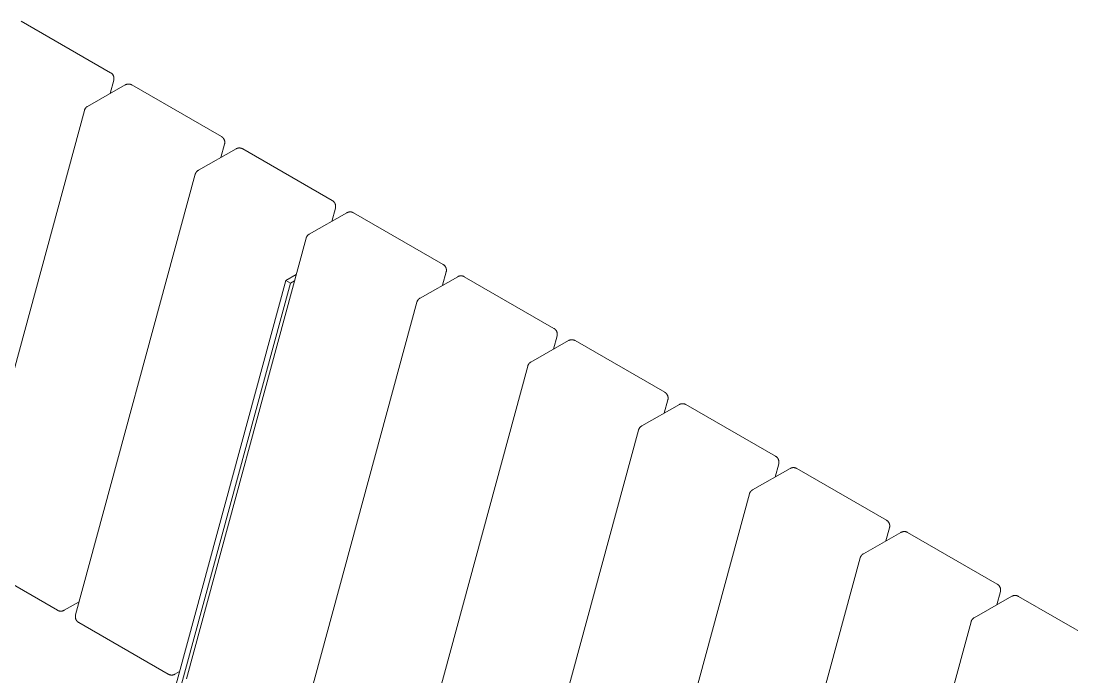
# Model space of a CAD drawing. Header units: inches. Extents: x -6 to 165, y -5 to 126.
# Drawn here: x 137.79 to 153.84, y 62.82 to 72.85 of the extents above; entities that cross this region are included whole.
import ezdxf

# ---------------------------------------------------------------- set-up
doc = ezdxf.new("R2010")
doc.units = ezdxf.units.IN
doc.layers.add('ZANO_R', color=7, linetype='Continuous', lineweight=0)

msp = doc.modelspace()

# ---------------------------------------------------------------- linework, layer by layer
at = {"layer": 'ZANO_R'}
for p, q in [((137.78598, 72.85326), (139.15515, 72.06277)), ((139.20255, 71.94783), (139.14737, 71.74442)), ((139.15515, 72.06277), (139.15816, 72.06096)), ((139.15816, 72.06096), (139.16111, 72.05904)), ((139.16111, 72.05904), (139.164, 72.05703)), ((139.164, 72.05703), (139.16681, 72.05492)), ((139.16681, 72.05492), (139.16955, 72.05271)), ((139.16955, 72.05271), (139.17221, 72.0504)), ((139.17221, 72.0504), (139.17479, 72.04801)), ((139.17479, 72.04801), (139.17728, 72.04553)), ((139.17728, 72.04553), (139.17969, 72.04296)), ((139.17969, 72.04296), (139.18201, 72.04032)), ((139.18201, 72.04032), (139.18424, 72.03759)), ((139.18424, 72.03759), (139.18637, 72.03479)), ((139.18637, 72.03479), (139.1884, 72.03192)), ((139.1884, 72.03192), (139.19033, 72.02897)), ((139.19033, 72.02897), (139.19216, 72.02597)), ((139.19216, 72.02597), (139.19388, 72.0229)), ((139.19388, 72.0229), (139.1955, 72.01978)), ((139.1955, 72.01978), (139.19701, 72.0166)), ((139.19701, 72.0166), (139.1984, 72.01337)), ((139.1984, 72.01337), (139.19969, 72.01009)), ((139.19969, 72.01009), (139.20086, 72.00677)), ((139.20086, 72.00677), (139.20192, 72.00342)), ((139.20192, 72.00342), (139.20286, 72.00003)), ((139.20341, 71.95124), (139.20255, 71.94783)), ((139.20286, 72.00003), (139.20368, 71.99661)), ((139.20415, 71.95468), (139.20341, 71.95124)), ((139.20368, 71.99661), (139.20438, 71.99316)), ((139.20478, 71.95815), (139.20415, 71.95468)), ((139.20438, 71.99316), (139.20496, 71.98969)), ((139.20528, 71.96163), (139.20478, 71.95815)), ((139.20496, 71.98969), (139.20543, 71.9862)), ((139.20567, 71.96513), (139.20528, 71.96163)), ((139.20543, 71.9862), (139.20577, 71.9827)), ((139.20593, 71.96863), (139.20567, 71.96513)), ((139.20577, 71.9827), (139.20599, 71.97919)), ((139.20607, 71.97215), (139.20593, 71.96863)), ((139.20599, 71.97919), (139.20609, 71.97567)), ((139.20609, 71.97567), (139.20607, 71.97215)), ((138.80288, 71.54814), (139.37802, 71.87584)), ((139.37802, 71.87584), (139.38112, 71.87754)), ((139.38112, 71.87754), (139.38428, 71.87913)), ((139.38428, 71.87913), (139.38749, 71.8806)), ((139.38749, 71.8806), (139.39076, 71.88197)), ((139.39076, 71.88197), (139.39407, 71.88322)), ((139.39407, 71.88322), (139.39742, 71.88436)), ((139.39742, 71.88436), (139.4008, 71.88538)), ((139.4008, 71.88538), (139.40423, 71.88628)), ((139.40423, 71.88628), (139.40768, 71.88706)), ((139.40768, 71.88706), (139.41115, 71.88772)), ((139.41115, 71.88772), (139.41465, 71.88826)), ((139.41465, 71.88826), (139.41816, 71.88868)), ((139.41816, 71.88868), (139.42169, 71.88898)), ((139.42169, 71.88898), (139.42522, 71.88915)), ((139.42522, 71.88915), (139.42876, 71.8892)), ((139.42876, 71.8892), (139.43229, 71.88913)), ((139.43229, 71.88913), (139.43583, 71.88894)), ((139.43583, 71.88894), (139.43935, 71.88862)), ((139.43935, 71.88862), (139.44286, 71.88818)), ((139.44286, 71.88818), (139.44635, 71.88762)), ((139.44635, 71.88762), (139.44983, 71.88694)), ((139.44983, 71.88694), (139.45327, 71.88614)), ((139.45327, 71.88614), (139.45669, 71.88522)), ((139.45669, 71.88522), (139.46007, 71.88418)), ((139.46007, 71.88418), (139.46341, 71.88302)), ((139.46341, 71.88302), (139.46671, 71.88175)), ((139.46671, 71.88175), (139.46997, 71.88037)), ((139.46997, 71.88037), (139.47318, 71.87887)), ((139.47318, 71.87887), (139.47633, 71.87727)), ((139.47633, 71.87727), (139.47942, 71.87555)), ((139.47942, 71.87555), (140.84859, 71.08506)), ((136.92666, 64.74648), (138.75498, 71.48627)), ((138.75498, 71.48627), (138.75595, 71.48963)), ((138.75595, 71.48963), (138.75703, 71.49294)), ((138.75703, 71.49294), (138.75823, 71.49622)), ((138.75823, 71.49622), (138.75954, 71.49946)), ((138.75954, 71.49946), (138.76097, 71.50265)), ((138.76097, 71.50265), (138.76249, 71.50579)), ((138.76249, 71.50579), (138.76413, 71.50887)), ((138.76413, 71.50887), (138.76587, 71.5119)), ((138.76587, 71.5119), (138.76771, 71.51486)), ((138.76771, 71.51486), (138.76966, 71.51776)), ((138.76966, 71.51776), (138.7717, 71.5206)), ((138.7717, 71.5206), (138.77384, 71.52336)), ((138.77384, 71.52336), (138.77607, 71.52604)), ((138.77607, 71.52604), (138.77839, 71.52865)), ((138.77839, 71.52865), (138.7808, 71.53118)), ((138.7808, 71.53118), (138.78329, 71.53362)), ((138.78329, 71.53362), (138.78587, 71.53597)), ((138.78587, 71.53597), (138.78853, 71.53824)), ((138.78853, 71.53824), (138.79126, 71.54041)), ((138.79126, 71.54041), (138.79406, 71.54249)), ((138.79406, 71.54249), (138.79694, 71.54447)), ((138.79694, 71.54447), (138.79988, 71.54636)), ((138.79988, 71.54636), (138.80288, 71.54814)), ((140.84859, 71.08506), (140.85161, 71.08325)), ((140.85161, 71.08325), (140.85456, 71.08133)), ((140.85456, 71.08133), (140.85744, 71.07932)), ((140.85744, 71.07932), (140.86026, 71.07721)), ((140.86026, 71.07721), (140.86299, 71.075)), ((140.86299, 71.075), (140.86565, 71.07269)), ((140.86565, 71.07269), (140.86823, 71.0703)), ((140.86823, 71.0703), (140.87073, 71.06782)), ((140.87073, 71.06782), (140.87314, 71.06525)), ((140.87314, 71.06525), (140.87545, 71.06261)), ((140.87545, 71.06261), (140.87768, 71.05988)), ((140.87768, 71.05988), (140.87981, 71.05708)), ((140.87981, 71.05708), (140.88184, 71.05421)), ((140.88184, 71.05421), (140.88377, 71.05126)), ((140.88377, 71.05126), (140.8856, 71.04826)), ((140.8856, 71.04826), (140.88733, 71.04519)), ((140.88733, 71.04519), (140.88894, 71.04207)), ((140.88894, 71.04207), (140.89045, 71.03889)), ((140.89045, 71.03889), (140.89185, 71.03566)), ((140.89185, 71.03566), (140.89313, 71.03238)), ((140.89313, 71.03238), (140.8943, 71.02906)), ((140.8943, 71.02906), (140.89536, 71.02571)), ((140.89536, 71.02571), (140.8963, 71.02232)), ((140.8963, 71.02232), (140.89712, 71.0189)), ((140.89712, 71.0189), (140.89782, 71.01545)), ((140.89822, 70.98044), (140.8976, 70.97697)), ((140.89782, 71.01545), (140.89841, 71.01198)), ((140.89873, 70.98392), (140.89822, 70.98044)), ((140.89841, 71.01198), (140.89887, 71.00849)), ((140.89911, 70.98742), (140.89873, 70.98392)), ((140.89887, 71.00849), (140.89922, 71.00499)), ((140.89937, 70.99092), (140.89911, 70.98742)), ((140.89922, 71.00499), (140.89944, 71.00148)), ((140.89952, 70.99444), (140.89937, 70.99092)), ((140.89944, 71.00148), (140.89954, 70.99796)), ((140.89954, 70.99796), (140.89952, 70.99444)), ((140.49633, 70.57043), (141.07146, 70.89813)), ((140.89599, 70.97012), (140.84081, 70.76671)), ((140.89685, 70.97353), (140.89599, 70.97012)), ((140.8976, 70.97697), (140.89685, 70.97353)), ((141.07146, 70.89813), (141.07456, 70.89983)), ((141.07456, 70.89983), (141.07772, 70.90142)), ((141.07772, 70.90142), (141.08094, 70.90289)), ((141.08094, 70.90289), (141.0842, 70.90426)), ((141.0842, 70.90426), (141.08751, 70.90551)), ((141.08751, 70.90551), (141.09086, 70.90665)), ((141.09086, 70.90665), (141.09425, 70.90767)), ((141.09425, 70.90767), (141.09767, 70.90857)), ((141.09767, 70.90857), (141.10112, 70.90935)), ((141.10112, 70.90935), (141.1046, 70.91001)), ((141.1046, 70.91001), (141.10809, 70.91055)), ((141.10809, 70.91055), (141.1116, 70.91097)), ((141.1116, 70.91097), (141.11513, 70.91127)), ((141.11513, 70.91127), (141.11866, 70.91144)), ((141.11866, 70.91144), (141.1222, 70.91149)), ((141.1222, 70.91149), (141.12574, 70.91142)), ((141.12574, 70.91142), (141.12927, 70.91123)), ((141.12927, 70.91123), (141.13279, 70.91091)), ((141.13279, 70.91091), (141.1363, 70.91047)), ((141.1363, 70.91047), (141.1398, 70.90991)), ((141.1398, 70.90991), (141.14327, 70.90923)), ((141.14327, 70.90923), (141.14672, 70.90843)), ((141.14672, 70.90843), (141.15013, 70.90751)), ((141.15013, 70.90751), (141.15351, 70.90647)), ((141.15351, 70.90647), (141.15686, 70.90531)), ((141.15686, 70.90531), (141.16016, 70.90404)), ((141.16016, 70.90404), (141.16341, 70.90266)), ((141.16341, 70.90266), (141.16662, 70.90116)), ((141.16662, 70.90116), (141.16977, 70.89956)), ((141.16977, 70.89956), (141.17287, 70.89784)), ((141.17287, 70.89784), (142.54203, 70.10735)), ((138.6201, 63.76877), (140.44842, 70.50856)), ((140.44842, 70.50856), (140.44939, 70.51192)), ((140.44939, 70.51192), (140.45048, 70.51523)), ((140.45048, 70.51523), (140.45168, 70.51851)), ((140.45168, 70.51851), (140.45299, 70.52175)), ((140.45299, 70.52175), (140.45441, 70.52494)), ((140.45441, 70.52494), (140.45594, 70.52808)), ((140.45594, 70.52808), (140.45757, 70.53116)), ((140.45757, 70.53116), (140.45931, 70.53419)), ((140.45931, 70.53419), (140.46116, 70.53715)), ((140.46116, 70.53715), (140.4631, 70.54005)), ((140.4631, 70.54005), (140.46514, 70.54288)), ((140.46514, 70.54288), (140.46728, 70.54565)), ((140.46728, 70.54565), (140.46951, 70.54833)), ((140.46951, 70.54833), (140.47183, 70.55094)), ((140.47183, 70.55094), (140.47424, 70.55347)), ((140.47424, 70.55347), (140.47674, 70.55591)), ((140.47674, 70.55591), (140.47931, 70.55826)), ((140.47931, 70.55826), (140.48197, 70.56053)), ((140.48197, 70.56053), (140.4847, 70.5627)), ((140.4847, 70.5627), (140.48751, 70.56478)), ((140.48751, 70.56478), (140.49038, 70.56676)), ((140.49038, 70.56676), (140.49332, 70.56865)), ((140.49332, 70.56865), (140.49633, 70.57043)), ((142.54203, 70.10735), (142.54505, 70.10554)), ((142.54505, 70.10554), (142.548, 70.10362)), ((142.548, 70.10362), (142.55089, 70.10161)), ((142.55089, 70.10161), (142.5537, 70.09949)), ((142.5537, 70.09949), (142.55644, 70.09729)), ((142.55644, 70.09729), (142.5591, 70.09498)), ((142.5591, 70.09498), (142.56168, 70.09259)), ((142.56168, 70.09259), (142.56417, 70.09011)), ((142.56417, 70.09011), (142.56658, 70.08754)), ((142.56658, 70.08754), (142.5689, 70.08489)), ((142.5689, 70.08489), (142.57112, 70.08217)), ((142.57112, 70.08217), (142.57325, 70.07937)), ((142.57325, 70.07937), (142.57529, 70.0765)), ((142.57529, 70.0765), (142.57722, 70.07355)), ((142.57722, 70.07355), (142.57905, 70.07055)), ((142.57905, 70.07055), (142.58077, 70.06748)), ((142.58077, 70.06748), (142.58239, 70.06436)), ((142.58239, 70.06436), (142.58389, 70.06118)), ((142.58389, 70.06118), (142.58529, 70.05795)), ((142.58529, 70.05795), (142.58658, 70.05467)), ((142.58658, 70.05467), (142.58775, 70.05135)), ((142.58775, 70.05135), (142.5888, 70.048)), ((142.5888, 70.048), (142.58974, 70.04461)), ((142.58974, 70.04461), (142.59057, 70.04119)), ((142.59057, 70.04119), (142.59127, 70.03774)), ((142.59127, 70.03774), (142.59185, 70.03427)), ((142.59185, 70.03427), (142.59232, 70.03078)), ((142.59232, 70.03078), (142.59266, 70.02728)), ((142.59266, 70.02728), (142.59288, 70.02377)), ((142.59296, 70.01673), (142.59282, 70.01321)), ((142.59288, 70.02377), (142.59298, 70.02025)), ((142.59298, 70.02025), (142.59296, 70.01673)), ((142.18977, 69.59272), (142.7649, 69.92042)), ((142.58943, 69.99241), (142.53425, 69.789)), ((142.5903, 69.99582), (142.58943, 69.99241)), ((142.59104, 69.99926), (142.5903, 69.99582)), ((142.59167, 70.00273), (142.59104, 69.99926)), ((142.59217, 70.00621), (142.59167, 70.00273)), ((142.59256, 70.00971), (142.59217, 70.00621)), ((142.59282, 70.01321), (142.59256, 70.00971)), ((142.7649, 69.92042), (142.76801, 69.92212)), ((142.76801, 69.92212), (142.77117, 69.92371)), ((142.77117, 69.92371), (142.77438, 69.92518)), ((142.77438, 69.92518), (142.77765, 69.92655)), ((142.77765, 69.92655), (142.78095, 69.9278)), ((142.78095, 69.9278), (142.7843, 69.92894)), ((142.7843, 69.92894), (142.78769, 69.92996)), ((142.78769, 69.92996), (142.79111, 69.93086)), ((142.79111, 69.93086), (142.79456, 69.93164)), ((142.79456, 69.93164), (142.79804, 69.9323)), ((142.79804, 69.9323), (142.80154, 69.93284)), ((142.80154, 69.93284), (142.80505, 69.93326)), ((142.80505, 69.93326), (142.80857, 69.93356)), ((142.80857, 69.93356), (142.81211, 69.93373)), ((142.81211, 69.93373), (142.81565, 69.93378)), ((142.81565, 69.93378), (142.81918, 69.93371)), ((142.81918, 69.93371), (142.82271, 69.93352)), ((142.82271, 69.93352), (142.82624, 69.9332)), ((142.82624, 69.9332), (142.82975, 69.93276)), ((142.82975, 69.93276), (142.83324, 69.9322)), ((142.83324, 69.9322), (142.83671, 69.93152)), ((142.83671, 69.93152), (142.84016, 69.93072)), ((142.84016, 69.93072), (142.84358, 69.9298)), ((142.84358, 69.9298), (142.84696, 69.92876)), ((142.84696, 69.92876), (142.8503, 69.9276)), ((142.8503, 69.9276), (142.8536, 69.92633)), ((142.8536, 69.92633), (142.85686, 69.92495)), ((142.85686, 69.92495), (142.86006, 69.92345)), ((142.86006, 69.92345), (142.86322, 69.92185)), ((142.86322, 69.92185), (142.86631, 69.92013)), ((142.86631, 69.92013), (144.23548, 69.12964)), ((142.14284, 69.5342), (142.14392, 69.53752)), ((142.14392, 69.53752), (142.14512, 69.5408)), ((142.14512, 69.5408), (142.14643, 69.54404)), ((142.14643, 69.54404), (142.14785, 69.54723)), ((142.14785, 69.54723), (142.14938, 69.55037)), ((142.14938, 69.55037), (142.15102, 69.55345)), ((142.15102, 69.55345), (142.15276, 69.55648)), ((142.15276, 69.55648), (142.1546, 69.55944)), ((142.1546, 69.55944), (142.15654, 69.56234)), ((142.15654, 69.56234), (142.15859, 69.56517)), ((142.15859, 69.56517), (142.16072, 69.56794)), ((142.16072, 69.56794), (142.16295, 69.57062)), ((142.16295, 69.57062), (142.16528, 69.57323)), ((142.16528, 69.57323), (142.16769, 69.57576)), ((142.16769, 69.57576), (142.17018, 69.5782)), ((142.17018, 69.5782), (142.17276, 69.58055)), ((142.17276, 69.58055), (142.17541, 69.58282)), ((142.17541, 69.58282), (142.17815, 69.58499)), ((142.17815, 69.58499), (142.18095, 69.58707)), ((142.18095, 69.58707), (142.18382, 69.58905)), ((142.18382, 69.58905), (142.18677, 69.59094)), ((142.18677, 69.59094), (142.18977, 69.59272)), ((140.31354, 62.79106), (142.14187, 69.53085)), ((142.14187, 69.53085), (142.14284, 69.5342)), ((144.23548, 69.12964), (144.23849, 69.12783)), ((144.23849, 69.12783), (144.24145, 69.12591)), ((144.24145, 69.12591), (144.24433, 69.1239)), ((144.24433, 69.1239), (144.24714, 69.12178)), ((144.24714, 69.12178), (144.24988, 69.11957)), ((144.24988, 69.11957), (144.25254, 69.11727)), ((144.25254, 69.11727), (144.25512, 69.11488)), ((144.25512, 69.11488), (144.25762, 69.1124)), ((144.25762, 69.1124), (144.26002, 69.10983)), ((144.26002, 69.10983), (144.26234, 69.10718)), ((144.26234, 69.10718), (144.26457, 69.10446)), ((144.26457, 69.10446), (144.2667, 69.10166)), ((144.2667, 69.10166), (144.26873, 69.09879)), ((144.26873, 69.09879), (144.27066, 69.09584)), ((144.27066, 69.09584), (144.27249, 69.09284)), ((144.27249, 69.09284), (144.27421, 69.08977)), ((144.27421, 69.08977), (144.27583, 69.08665)), ((144.27583, 69.08665), (144.27734, 69.08347)), ((144.27734, 69.08347), (144.27874, 69.08024)), ((144.27874, 69.08024), (144.28002, 69.07696)), ((144.28002, 69.07696), (144.28119, 69.07364)), ((144.28119, 69.07364), (144.28225, 69.07029)), ((144.28225, 69.07029), (144.28319, 69.0669)), ((144.28319, 69.0669), (144.28401, 69.06347)), ((144.28401, 69.06347), (144.28471, 69.06003)), ((144.28471, 69.06003), (144.2853, 69.05656)), ((144.2853, 69.05656), (144.28576, 69.05307)), ((141.83365, 68.88595), (141.99129, 68.97577)), ((143.88321, 68.61501), (144.45835, 68.94271)), ((144.28288, 69.0147), (144.2277, 68.81129)), ((144.28374, 69.01811), (144.28288, 69.0147)), ((144.28448, 69.02155), (144.28374, 69.01811)), ((144.28511, 69.02502), (144.28448, 69.02155)), ((144.28561, 69.0285), (144.28511, 69.02502)), ((144.286, 69.032), (144.28561, 69.0285)), ((144.28576, 69.05307), (144.2861, 69.04957)), ((144.28626, 69.0355), (144.286, 69.032)), ((144.2861, 69.04957), (144.28633, 69.04606)), ((144.28641, 69.03902), (144.28626, 69.0355)), ((144.28633, 69.04606), (144.28643, 69.04254)), ((144.28643, 69.04254), (144.28641, 69.03902)), ((144.45835, 68.94271), (144.46145, 68.94441)), ((144.46145, 68.94441), (144.46461, 68.94599)), ((144.46461, 68.94599), (144.46783, 68.94747)), ((144.46783, 68.94747), (144.47109, 68.94884)), ((144.47109, 68.94884), (144.4744, 68.95009)), ((144.4744, 68.95009), (144.47775, 68.95123)), ((144.47775, 68.95123), (144.48114, 68.95225)), ((144.48114, 68.95225), (144.48456, 68.95315)), ((144.48456, 68.95315), (144.48801, 68.95393)), ((144.48801, 68.95393), (144.49148, 68.95459)), ((144.49148, 68.95459), (144.49498, 68.95513)), ((144.49498, 68.95513), (144.49849, 68.95555)), ((144.49849, 68.95555), (144.50202, 68.95585)), ((144.50202, 68.95585), (144.50555, 68.95602)), ((144.50555, 68.95602), (144.50909, 68.95607)), ((144.50909, 68.95607), (144.51263, 68.956)), ((144.51263, 68.956), (144.51616, 68.95581)), ((144.51616, 68.95581), (144.51968, 68.95549)), ((144.51968, 68.95549), (144.52319, 68.95505)), ((144.52319, 68.95505), (144.52669, 68.95449)), ((144.52669, 68.95449), (144.53016, 68.95381)), ((144.53016, 68.95381), (144.5336, 68.95301)), ((144.5336, 68.95301), (144.53702, 68.95209)), ((144.53702, 68.95209), (144.5404, 68.95105)), ((144.5404, 68.95105), (144.54375, 68.94989)), ((144.54375, 68.94989), (144.54705, 68.94862)), ((144.54705, 68.94862), (144.5503, 68.94724)), ((144.5503, 68.94724), (144.55351, 68.94574)), ((144.55351, 68.94574), (144.55666, 68.94413)), ((144.55666, 68.94413), (144.55975, 68.94242)), ((144.55975, 68.94242), (145.92892, 68.15193)), ((139.65767, 60.87248), (141.83365, 68.88595)), ((139.72974, 60.83087), (141.90571, 68.84435)), ((141.83365, 68.88595), (141.90571, 68.84435)), ((141.90571, 68.84435), (141.96476, 68.87799)), ((143.8413, 68.56952), (143.84283, 68.57266)), ((143.84283, 68.57266), (143.84446, 68.57574)), ((143.84446, 68.57574), (143.8462, 68.57877)), ((143.8462, 68.57877), (143.84805, 68.58173)), ((143.84805, 68.58173), (143.84999, 68.58463)), ((143.84999, 68.58463), (143.85203, 68.58746)), ((143.85203, 68.58746), (143.85417, 68.59022)), ((143.85417, 68.59022), (143.8564, 68.59291)), ((143.8564, 68.59291), (143.85872, 68.59552)), ((143.85872, 68.59552), (143.86113, 68.59804)), ((143.86113, 68.59804), (143.86362, 68.60049)), ((143.86362, 68.60049), (143.8662, 68.60284)), ((143.8662, 68.60284), (143.86886, 68.60511)), ((143.86886, 68.60511), (143.87159, 68.60728)), ((143.87159, 68.60728), (143.87439, 68.60936)), ((143.87439, 68.60936), (143.87727, 68.61134)), ((143.87727, 68.61134), (143.88021, 68.61323)), ((143.88021, 68.61323), (143.88321, 68.61501)), ((142.00699, 61.81334), (143.83531, 68.55314)), ((143.83531, 68.55314), (143.83628, 68.55649)), ((143.83628, 68.55649), (143.83737, 68.55981)), ((143.83737, 68.55981), (143.83857, 68.56309)), ((143.83857, 68.56309), (143.83988, 68.56633)), ((143.83988, 68.56633), (143.8413, 68.56952)), ((145.92892, 68.15193), (145.93194, 68.15012)), ((145.93194, 68.15012), (145.93489, 68.1482)), ((145.93489, 68.1482), (145.93777, 68.14619)), ((145.93777, 68.14619), (145.94059, 68.14407)), ((145.94059, 68.14407), (145.94333, 68.14186)), ((145.94333, 68.14186), (145.94599, 68.13956)), ((145.94599, 68.13956), (145.94857, 68.13717)), ((145.94857, 68.13717), (145.95106, 68.13469)), ((145.95106, 68.13469), (145.95347, 68.13212)), ((145.95347, 68.13212), (145.95579, 68.12947)), ((145.95579, 68.12947), (145.95801, 68.12675)), ((145.95801, 68.12675), (145.96014, 68.12395)), ((145.96014, 68.12395), (145.96217, 68.12107)), ((145.96217, 68.12107), (145.9641, 68.11813)), ((145.9641, 68.11813), (145.96593, 68.11513)), ((145.96593, 68.11513), (145.96766, 68.11206)), ((145.96766, 68.11206), (145.96927, 68.10893)), ((145.96927, 68.10893), (145.97078, 68.10576)), ((145.97078, 68.10576), (145.97218, 68.10253)), ((145.97218, 68.10253), (145.97346, 68.09925)), ((145.97346, 68.09925), (145.97464, 68.09593)), ((145.97464, 68.09593), (145.97569, 68.09258)), ((145.97569, 68.09258), (145.97663, 68.08919)), ((145.57666, 67.6373), (146.15179, 67.965)), ((145.97632, 68.03699), (145.92114, 67.83358)), ((145.97718, 68.0404), (145.97632, 68.03699)), ((145.97663, 68.08919), (145.97745, 68.08576)), ((145.97793, 68.04384), (145.97718, 68.0404)), ((145.97745, 68.08576), (145.97816, 68.08232)), ((145.97855, 68.04731), (145.97793, 68.04384)), ((145.97816, 68.08232), (145.97874, 68.07885)), ((145.97906, 68.05079), (145.97855, 68.04731)), ((145.97874, 68.07885), (145.9792, 68.07536)), ((145.97944, 68.05428), (145.97906, 68.05079)), ((145.9792, 68.07536), (145.97955, 68.07186)), ((145.97971, 68.05779), (145.97944, 68.05428)), ((145.97955, 68.07186), (145.97977, 68.06835)), ((145.97985, 68.06131), (145.97971, 68.05779)), ((145.97977, 68.06835), (145.97987, 68.06483)), ((145.97987, 68.06483), (145.97985, 68.06131)), ((146.15179, 67.965), (146.15489, 67.9667)), ((146.15489, 67.9667), (146.15806, 67.96828)), ((146.15806, 67.96828), (146.16127, 67.96976)), ((146.16127, 67.96976), (146.16453, 67.97113)), ((146.16453, 67.97113), (146.16784, 67.97238)), ((146.16784, 67.97238), (146.17119, 67.97352)), ((146.17119, 67.97352), (146.17458, 67.97454)), ((146.17458, 67.97454), (146.178, 67.97544)), ((146.178, 67.97544), (146.18145, 67.97622)), ((146.18145, 67.97622), (146.18493, 67.97688)), ((146.18493, 67.97688), (146.18842, 67.97742)), ((146.18842, 67.97742), (146.19194, 67.97784)), ((146.19194, 67.97784), (146.19546, 67.97814)), ((146.19546, 67.97814), (146.199, 67.97831)), ((146.199, 67.97831), (146.20253, 67.97836)), ((146.20253, 67.97836), (146.20607, 67.97829)), ((146.20607, 67.97829), (146.2096, 67.9781)), ((146.2096, 67.9781), (146.21313, 67.97778)), ((146.21313, 67.97778), (146.21664, 67.97734)), ((146.21664, 67.97734), (146.22013, 67.97678)), ((146.22013, 67.97678), (146.2236, 67.9761)), ((146.2236, 67.9761), (146.22705, 67.9753)), ((146.22705, 67.9753), (146.23046, 67.97438)), ((146.23046, 67.97438), (146.23385, 67.97334)), ((146.23385, 67.97334), (146.23719, 67.97218)), ((146.23719, 67.97218), (146.24049, 67.97091)), ((146.24049, 67.97091), (146.24375, 67.96953)), ((146.24375, 67.96953), (146.24695, 67.96803)), ((146.24695, 67.96803), (146.2501, 67.96642)), ((146.2501, 67.96642), (146.2532, 67.96471)), ((146.2532, 67.96471), (147.62237, 67.17422)), ((145.54343, 67.60692), (145.54547, 67.60975)), ((145.54547, 67.60975), (145.54761, 67.61251)), ((145.54761, 67.61251), (145.54984, 67.6152)), ((145.54984, 67.6152), (145.55216, 67.61781)), ((145.55216, 67.61781), (145.55457, 67.62033)), ((145.55457, 67.62033), (145.55707, 67.62278)), ((145.55707, 67.62278), (145.55965, 67.62513)), ((145.55965, 67.62513), (145.5623, 67.6274)), ((145.5623, 67.6274), (145.56503, 67.62957)), ((145.56503, 67.62957), (145.56784, 67.63165)), ((145.56784, 67.63165), (145.57071, 67.63363)), ((145.57071, 67.63363), (145.57365, 67.63551)), ((145.57365, 67.63551), (145.57666, 67.6373)), ((143.70043, 60.83563), (145.52875, 67.57543)), ((145.52875, 67.57543), (145.52972, 67.57878)), ((145.52972, 67.57878), (145.53081, 67.5821)), ((145.53081, 67.5821), (145.53201, 67.58538)), ((145.53201, 67.58538), (145.53332, 67.58862)), ((145.53332, 67.58862), (145.53474, 67.59181)), ((145.53474, 67.59181), (145.53627, 67.59495)), ((145.53627, 67.59495), (145.53791, 67.59803)), ((145.53791, 67.59803), (145.53965, 67.60106)), ((145.53965, 67.60106), (145.54149, 67.60402)), ((145.54149, 67.60402), (145.54343, 67.60692)), ((147.62237, 67.17422), (147.62538, 67.17241)), ((147.62538, 67.17241), (147.62833, 67.17049)), ((147.62833, 67.17049), (147.63122, 67.16848)), ((147.63122, 67.16848), (147.63403, 67.16636)), ((147.63403, 67.16636), (147.63677, 67.16415)), ((147.63677, 67.16415), (147.63943, 67.16185)), ((147.63943, 67.16185), (147.64201, 67.15946)), ((147.64201, 67.15946), (147.6445, 67.15698)), ((147.6445, 67.15698), (147.64691, 67.15441)), ((147.64691, 67.15441), (147.64923, 67.15176)), ((147.64923, 67.15176), (147.65146, 67.14904)), ((147.65146, 67.14904), (147.65359, 67.14624)), ((147.65359, 67.14624), (147.65562, 67.14336)), ((147.65562, 67.14336), (147.65755, 67.14042)), ((147.65755, 67.14042), (147.65938, 67.13742)), ((147.65938, 67.13742), (147.6611, 67.13435)), ((147.6611, 67.13435), (147.66272, 67.13122)), ((147.66272, 67.13122), (147.66423, 67.12805)), ((147.66423, 67.12805), (147.66562, 67.12482)), ((147.2701, 66.65958), (147.84523, 66.98729)), ((147.66977, 67.05928), (147.61458, 66.85587)), ((147.66562, 67.12482), (147.66691, 67.12154)), ((147.66691, 67.12154), (147.66808, 67.11822)), ((147.66808, 67.11822), (147.66914, 67.11487)), ((147.66914, 67.11487), (147.67008, 67.11148)), ((147.67063, 67.06269), (147.66977, 67.05928)), ((147.67008, 67.11148), (147.6709, 67.10805)), ((147.67137, 67.06613), (147.67063, 67.06269)), ((147.6709, 67.10805), (147.6716, 67.10461)), ((147.672, 67.06959), (147.67137, 67.06613)), ((147.6716, 67.10461), (147.67218, 67.10114)), ((147.6725, 67.07308), (147.672, 67.06959)), ((147.67218, 67.10114), (147.67265, 67.09765)), ((147.67289, 67.07657), (147.6725, 67.07308)), ((147.67265, 67.09765), (147.67299, 67.09415)), ((147.67315, 67.08008), (147.67289, 67.07657)), ((147.67299, 67.09415), (147.67321, 67.09063)), ((147.67329, 67.0836), (147.67315, 67.08008)), ((147.67321, 67.09063), (147.67331, 67.08712)), ((147.67331, 67.08712), (147.67329, 67.0836)), ((147.84523, 66.98729), (147.84834, 66.98899)), ((147.84834, 66.98899), (147.8515, 66.99057)), ((147.8515, 66.99057), (147.85471, 66.99205)), ((147.85471, 66.99205), (147.85798, 66.99342)), ((147.85798, 66.99342), (147.86129, 66.99467)), ((147.86129, 66.99467), (147.86464, 66.99581)), ((147.86464, 66.99581), (147.86802, 66.99683)), ((147.86802, 66.99683), (147.87145, 66.99773)), ((147.87145, 66.99773), (147.8749, 66.99851)), ((147.8749, 66.99851), (147.87837, 66.99917)), ((147.87837, 66.99917), (147.88187, 66.99971)), ((147.88187, 66.99971), (147.88538, 67.00013)), ((147.88538, 67.00013), (147.88891, 67.00043)), ((147.88891, 67.00043), (147.89244, 67.0006)), ((147.89244, 67.0006), (147.89598, 67.00065)), ((147.89598, 67.00065), (147.89951, 67.00058)), ((147.89951, 67.00058), (147.90305, 67.00039)), ((147.90305, 67.00039), (147.90657, 67.00007)), ((147.90657, 67.00007), (147.91008, 66.99963)), ((147.91008, 66.99963), (147.91357, 66.99907)), ((147.91357, 66.99907), (147.91705, 66.99839)), ((147.91705, 66.99839), (147.92049, 66.99759)), ((147.92049, 66.99759), (147.92391, 66.99667)), ((147.92391, 66.99667), (147.92729, 66.99563)), ((147.92729, 66.99563), (147.93063, 66.99447)), ((147.93063, 66.99447), (147.93393, 66.9932)), ((147.93393, 66.9932), (147.93719, 66.99182)), ((147.93719, 66.99182), (147.9404, 66.99032)), ((147.9404, 66.99032), (147.94355, 66.98871)), ((147.94355, 66.98871), (147.94664, 66.987)), ((147.94664, 66.987), (149.31581, 66.19651)), ((147.24802, 66.64262), (147.25051, 66.64507)), ((147.25051, 66.64507), (147.25309, 66.64742)), ((147.25309, 66.64742), (147.25575, 66.64969)), ((147.25575, 66.64969), (147.25848, 66.65186)), ((147.25848, 66.65186), (147.26128, 66.65394)), ((147.26128, 66.65394), (147.26416, 66.65592)), ((147.26416, 66.65592), (147.2671, 66.6578)), ((147.2671, 66.6578), (147.2701, 66.65958)), ((145.39388, 59.85792), (147.2222, 66.59772)), ((147.2222, 66.59772), (147.22317, 66.60107)), ((147.22317, 66.60107), (147.22425, 66.60439)), ((147.22425, 66.60439), (147.22545, 66.60767)), ((147.22545, 66.60767), (147.22676, 66.61091)), ((147.22676, 66.61091), (147.22819, 66.6141)), ((147.22819, 66.6141), (147.22971, 66.61723)), ((147.22971, 66.61723), (147.23135, 66.62032)), ((147.23135, 66.62032), (147.23309, 66.62335)), ((147.23309, 66.62335), (147.23493, 66.62631)), ((147.23493, 66.62631), (147.23688, 66.62921)), ((147.23688, 66.62921), (147.23892, 66.63204)), ((147.23892, 66.63204), (147.24106, 66.6348)), ((147.24106, 66.6348), (147.24329, 66.63749)), ((147.24329, 66.63749), (147.24561, 66.6401)), ((147.24561, 66.6401), (147.24802, 66.64262)), ((149.31581, 66.19651), (149.31883, 66.1947)), ((149.31883, 66.1947), (149.32178, 66.19278)), ((149.32178, 66.19278), (149.32466, 66.19077)), ((149.32466, 66.19077), (149.32748, 66.18865)), ((149.32748, 66.18865), (149.33021, 66.18644)), ((149.33021, 66.18644), (149.33287, 66.18414)), ((149.33287, 66.18414), (149.33545, 66.18175)), ((149.33545, 66.18175), (149.33795, 66.17927)), ((149.33795, 66.17927), (149.34036, 66.1767)), ((149.34036, 66.1767), (149.34267, 66.17405)), ((149.34267, 66.17405), (149.3449, 66.17133)), ((149.3449, 66.17133), (149.34703, 66.16853)), ((149.34703, 66.16853), (149.34906, 66.16565)), ((149.34906, 66.16565), (149.35099, 66.16271)), ((149.35099, 66.16271), (149.35282, 66.15971)), ((148.96354, 65.68187), (149.53868, 66.00958)), ((149.36321, 66.08157), (149.30803, 65.87816)), ((149.35282, 66.15971), (149.35454, 66.15664)), ((149.35454, 66.15664), (149.35616, 66.15351)), ((149.35616, 66.15351), (149.35767, 66.15034)), ((149.35767, 66.15034), (149.35907, 66.14711)), ((149.35907, 66.14711), (149.36035, 66.14383)), ((149.36035, 66.14383), (149.36152, 66.14051)), ((149.36152, 66.14051), (149.36258, 66.13716)), ((149.36258, 66.13716), (149.36352, 66.13376)), ((149.36407, 66.08498), (149.36321, 66.08157)), ((149.36352, 66.13376), (149.36434, 66.13034)), ((149.36482, 66.08842), (149.36407, 66.08498)), ((149.36434, 66.13034), (149.36504, 66.1269)), ((149.36544, 66.09188), (149.36482, 66.08842)), ((149.36504, 66.1269), (149.36563, 66.12343)), ((149.36595, 66.09537), (149.36544, 66.09188)), ((149.36563, 66.12343), (149.36609, 66.11994)), ((149.36633, 66.09886), (149.36595, 66.09537)), ((149.36609, 66.11994), (149.36644, 66.11644)), ((149.36659, 66.10237), (149.36633, 66.09886)), ((149.36644, 66.11644), (149.36666, 66.11292)), ((149.36674, 66.10589), (149.36659, 66.10237)), ((149.36666, 66.11292), (149.36676, 66.10941)), ((149.36676, 66.10941), (149.36674, 66.10589)), ((149.53868, 66.00958), (149.54178, 66.01127)), ((149.54178, 66.01127), (149.54494, 66.01286)), ((149.54494, 66.01286), (149.54816, 66.01434)), ((149.54816, 66.01434), (149.55142, 66.01571)), ((149.55142, 66.01571), (149.55473, 66.01696)), ((149.55473, 66.01696), (149.55808, 66.0181)), ((149.55808, 66.0181), (149.56147, 66.01912)), ((149.56147, 66.01912), (149.56489, 66.02002)), ((149.56489, 66.02002), (149.56834, 66.0208)), ((149.56834, 66.0208), (149.57182, 66.02146)), ((149.57182, 66.02146), (149.57531, 66.022)), ((149.57531, 66.022), (149.57882, 66.02242)), ((149.57882, 66.02242), (149.58235, 66.02272)), ((149.58235, 66.02272), (149.58588, 66.02289)), ((149.58588, 66.02289), (149.58942, 66.02294)), ((149.58942, 66.02294), (149.59296, 66.02287)), ((149.59296, 66.02287), (149.59649, 66.02268)), ((149.59649, 66.02268), (149.60001, 66.02236)), ((149.60001, 66.02236), (149.60352, 66.02192)), ((149.60352, 66.02192), (149.60702, 66.02136)), ((149.60702, 66.02136), (149.61049, 66.02068)), ((149.61049, 66.02068), (149.61394, 66.01988)), ((149.61394, 66.01988), (149.61735, 66.01896)), ((149.61735, 66.01896), (149.62073, 66.01792)), ((149.62073, 66.01792), (149.62408, 66.01676)), ((149.62408, 66.01676), (149.62738, 66.01549)), ((149.62738, 66.01549), (149.63063, 66.01411)), ((149.63063, 66.01411), (149.63384, 66.01261)), ((149.63384, 66.01261), (149.63699, 66.011)), ((149.63699, 66.011), (149.64009, 66.00929)), ((149.64009, 66.00929), (151.00925, 65.2188)), ((148.96054, 65.68009), (148.96354, 65.68187)), ((147.08732, 58.88021), (148.91564, 65.62001)), ((148.91564, 65.62001), (148.91661, 65.62336)), ((148.91661, 65.62336), (148.9177, 65.62668)), ((148.9177, 65.62668), (148.9189, 65.62996)), ((148.9189, 65.62996), (148.92021, 65.6332)), ((148.92021, 65.6332), (148.92163, 65.63639)), ((148.92163, 65.63639), (148.92316, 65.63952)), ((148.92316, 65.63952), (148.92479, 65.64261)), ((148.92479, 65.64261), (148.92653, 65.64564)), ((148.92653, 65.64564), (148.92838, 65.6486)), ((148.92838, 65.6486), (148.93032, 65.6515)), ((148.93032, 65.6515), (148.93236, 65.65433)), ((148.93236, 65.65433), (148.9345, 65.65709)), ((148.9345, 65.65709), (148.93673, 65.65978)), ((148.93673, 65.65978), (148.93905, 65.66239)), ((148.93905, 65.66239), (148.94146, 65.66491)), ((148.94146, 65.66491), (148.94396, 65.66736)), ((148.94396, 65.66736), (148.94653, 65.66971)), ((148.94653, 65.66971), (148.94919, 65.67198)), ((148.94919, 65.67198), (148.95192, 65.67415)), ((148.95192, 65.67415), (148.95473, 65.67623)), ((148.95473, 65.67623), (148.9576, 65.67821)), ((148.9576, 65.67821), (148.96054, 65.68009)), ((151.00925, 65.2188), (151.01227, 65.21699)), ((151.01227, 65.21699), (151.01522, 65.21507)), ((151.01522, 65.21507), (151.01811, 65.21306)), ((151.01811, 65.21306), (151.02092, 65.21094)), ((151.02092, 65.21094), (151.02366, 65.20873)), ((151.02366, 65.20873), (151.02632, 65.20643)), ((151.02632, 65.20643), (151.0289, 65.20404)), ((151.0289, 65.20404), (151.03139, 65.20156)), ((151.03139, 65.20156), (151.0338, 65.19899)), ((151.0338, 65.19899), (151.03612, 65.19634)), ((151.05665, 65.10386), (151.00147, 64.90045)), ((151.03612, 65.19634), (151.03834, 65.19362)), ((151.03834, 65.19362), (151.04047, 65.19082)), ((151.04047, 65.19082), (151.0425, 65.18794)), ((151.0425, 65.18794), (151.04444, 65.185)), ((151.04444, 65.185), (151.04627, 65.182)), ((151.04627, 65.182), (151.04799, 65.17893)), ((151.04799, 65.17893), (151.04961, 65.1758)), ((151.04961, 65.1758), (151.05111, 65.17262)), ((151.05111, 65.17262), (151.05251, 65.1694)), ((151.05251, 65.1694), (151.0538, 65.16612)), ((151.0538, 65.16612), (151.05497, 65.1628)), ((151.05497, 65.1628), (151.05602, 65.15945)), ((151.05602, 65.15945), (151.05696, 65.15605)), ((151.05752, 65.10727), (151.05665, 65.10386)), ((151.05696, 65.15605), (151.05779, 65.15263)), ((151.05826, 65.11071), (151.05752, 65.10727)), ((151.05779, 65.15263), (151.05849, 65.14919)), ((151.05889, 65.11417), (151.05826, 65.11071)), ((151.05849, 65.14919), (151.05907, 65.14572)), ((151.05939, 65.11766), (151.05889, 65.11417)), ((151.05907, 65.14572), (151.05954, 65.14223)), ((151.05978, 65.12115), (151.05939, 65.11766)), ((151.05954, 65.14223), (151.05988, 65.13873)), ((151.06004, 65.12466), (151.05978, 65.12115)), ((151.05988, 65.13873), (151.0601, 65.13521)), ((151.06018, 65.12818), (151.06004, 65.12466)), ((151.0601, 65.13521), (151.0602, 65.1317)), ((151.0602, 65.1317), (151.06018, 65.12818)), ((151.24487, 65.038), (151.24817, 65.03925)), ((151.24817, 65.03925), (151.25152, 65.04039)), ((151.25152, 65.04039), (151.25491, 65.04141)), ((151.25491, 65.04141), (151.25833, 65.04231)), ((151.25833, 65.04231), (151.26178, 65.04309)), ((151.26178, 65.04309), (151.26526, 65.04375)), ((151.26526, 65.04375), (151.26876, 65.04429)), ((151.26876, 65.04429), (151.27227, 65.04471)), ((151.27227, 65.04471), (151.27579, 65.04501)), ((151.27579, 65.04501), (151.27933, 65.04518)), ((151.27933, 65.04518), (151.28286, 65.04523)), ((151.28286, 65.04523), (151.2864, 65.04516)), ((151.2864, 65.04516), (151.28993, 65.04497)), ((151.28993, 65.04497), (151.29346, 65.04465)), ((151.29346, 65.04465), (151.29697, 65.04421)), ((151.29697, 65.04421), (151.30046, 65.04365)), ((151.30046, 65.04365), (151.30393, 65.04297)), ((151.30393, 65.04297), (151.30738, 65.04217)), ((151.30738, 65.04217), (151.3108, 65.04125)), ((151.3108, 65.04125), (151.31418, 65.04021)), ((151.31418, 65.04021), (151.31752, 65.03905)), ((151.31752, 65.03905), (151.32082, 65.03778)), ((150.65699, 64.70416), (151.23212, 65.03187)), ((151.23212, 65.03187), (151.23523, 65.03356)), ((151.23523, 65.03356), (151.23839, 65.03515)), ((151.23839, 65.03515), (151.2416, 65.03663)), ((151.2416, 65.03663), (151.24487, 65.038)), ((151.32082, 65.03778), (151.32408, 65.0364)), ((151.32408, 65.0364), (151.32728, 65.0349)), ((151.32728, 65.0349), (151.33044, 65.03329)), ((151.33044, 65.03329), (151.33353, 65.03158)), ((151.33353, 65.03158), (152.7027, 64.24109)), ((138.34322, 63.84105), (136.97406, 64.63154)), ((148.78076, 57.9025), (150.60909, 64.6423)), ((150.60909, 64.6423), (150.61006, 64.64565)), ((150.61006, 64.64565), (150.61114, 64.64897)), ((150.61114, 64.64897), (150.61234, 64.65225)), ((150.61234, 64.65225), (150.61365, 64.65549)), ((150.61365, 64.65549), (150.61507, 64.65868)), ((150.61507, 64.65868), (150.6166, 64.66181)), ((150.6166, 64.66181), (150.61824, 64.6649)), ((150.61824, 64.6649), (150.61998, 64.66793)), ((150.61998, 64.66793), (150.62182, 64.67089)), ((150.62182, 64.67089), (150.62376, 64.67379)), ((150.62376, 64.67379), (150.62581, 64.67662)), ((150.62581, 64.67662), (150.62794, 64.67938)), ((150.62794, 64.67938), (150.63017, 64.68207)), ((150.63017, 64.68207), (150.6325, 64.68468)), ((150.6325, 64.68468), (150.63491, 64.6872)), ((150.63491, 64.6872), (150.6374, 64.68965)), ((150.6374, 64.68965), (150.63998, 64.692)), ((150.63998, 64.692), (150.64263, 64.69427)), ((150.64263, 64.69427), (150.64537, 64.69644)), ((150.64537, 64.69644), (150.64817, 64.69852)), ((150.64817, 64.69852), (150.65104, 64.7005)), ((150.65104, 64.7005), (150.65399, 64.70238)), ((150.65399, 64.70238), (150.65699, 64.70416)), ((152.7027, 64.24109), (152.70571, 64.23928)), ((152.70571, 64.23928), (152.70867, 64.23736)), ((152.70867, 64.23736), (152.71155, 64.23535)), ((152.7501, 64.12615), (152.69492, 63.92274)), ((152.71155, 64.23535), (152.71436, 64.23323)), ((152.71436, 64.23323), (152.7171, 64.23102)), ((152.7171, 64.23102), (152.71976, 64.22872)), ((152.71976, 64.22872), (152.72234, 64.22633)), ((152.72234, 64.22633), (152.72484, 64.22385)), ((152.72484, 64.22385), (152.72724, 64.22128)), ((152.72724, 64.22128), (152.72956, 64.21863)), ((152.72956, 64.21863), (152.73179, 64.21591)), ((152.73179, 64.21591), (152.73392, 64.21311)), ((152.73392, 64.21311), (152.73595, 64.21023)), ((152.73595, 64.21023), (152.73788, 64.20729)), ((152.73788, 64.20729), (152.73971, 64.20429)), ((152.73971, 64.20429), (152.74143, 64.20122)), ((152.74143, 64.20122), (152.74305, 64.19809)), ((152.74305, 64.19809), (152.74456, 64.19491)), ((152.74456, 64.19491), (152.74596, 64.19169)), ((152.74596, 64.19169), (152.74724, 64.18841)), ((152.74724, 64.18841), (152.74841, 64.18509)), ((152.74841, 64.18509), (152.74947, 64.18174)), ((152.74947, 64.18174), (152.75041, 64.17834)), ((152.75096, 64.12956), (152.7501, 64.12615)), ((152.75041, 64.17834), (152.75123, 64.17492)), ((152.7517, 64.133), (152.75096, 64.12956)), ((152.75123, 64.17492), (152.75193, 64.17148)), ((152.75233, 64.13646), (152.7517, 64.133)), ((152.75193, 64.17148), (152.75252, 64.16801)), ((152.75283, 64.13995), (152.75233, 64.13646)), ((152.75252, 64.16801), (152.75298, 64.16452)), ((152.75322, 64.14344), (152.75283, 64.13995)), ((152.75298, 64.16452), (152.75332, 64.16102)), ((152.75348, 64.14695), (152.75322, 64.14344)), ((152.75332, 64.16102), (152.75355, 64.1575)), ((152.75363, 64.15047), (152.75348, 64.14695)), ((152.75355, 64.1575), (152.75365, 64.15399)), ((152.75365, 64.15399), (152.75363, 64.15047)), ((138.67528, 63.97218), (138.44463, 63.84076)), ((152.35043, 63.72645), (152.92557, 64.05416)), ((152.92557, 64.05416), (152.92867, 64.05585)), ((152.92867, 64.05585), (152.93183, 64.05744)), ((152.93183, 64.05744), (152.93505, 64.05892)), ((152.93505, 64.05892), (152.93831, 64.06029)), ((152.93831, 64.06029), (152.94162, 64.06154)), ((152.94162, 64.06154), (152.94497, 64.06268)), ((152.94497, 64.06268), (152.94836, 64.06369)), ((152.94836, 64.06369), (152.95178, 64.0646)), ((152.95178, 64.0646), (152.95523, 64.06538)), ((152.95523, 64.06538), (152.9587, 64.06604)), ((152.9587, 64.06604), (152.9622, 64.06658)), ((152.9622, 64.06658), (152.96571, 64.067)), ((152.96571, 64.067), (152.96924, 64.0673)), ((152.96924, 64.0673), (152.97277, 64.06747)), ((152.97277, 64.06747), (152.97631, 64.06752)), ((152.97631, 64.06752), (152.97985, 64.06745)), ((152.97985, 64.06745), (152.98338, 64.06725)), ((152.98338, 64.06725), (152.9869, 64.06694)), ((152.9869, 64.06694), (152.99041, 64.0665)), ((152.99041, 64.0665), (152.99391, 64.06594)), ((152.99391, 64.06594), (152.99738, 64.06526)), ((152.99738, 64.06526), (153.00082, 64.06446)), ((153.00082, 64.06446), (153.00424, 64.06354)), ((153.00424, 64.06354), (153.00762, 64.0625)), ((153.00762, 64.0625), (153.01097, 64.06134)), ((153.01097, 64.06134), (153.01427, 64.06007)), ((153.01427, 64.06007), (153.01752, 64.05869)), ((153.01752, 64.05869), (153.02073, 64.05719)), ((153.02073, 64.05719), (153.02388, 64.05558)), ((153.02388, 64.05558), (153.02697, 64.05387)), ((153.02697, 64.05387), (154.39614, 63.26338)), ((138.34632, 63.83933), (138.34322, 63.84105)), ((138.34947, 63.83773), (138.34632, 63.83933)), ((138.35268, 63.83623), (138.34947, 63.83773)), ((138.35593, 63.83484), (138.35268, 63.83623)), ((138.35923, 63.83357), (138.35593, 63.83484)), ((138.36258, 63.83242), (138.35923, 63.83357)), ((138.36596, 63.83138), (138.36258, 63.83242)), ((138.36937, 63.83046), (138.36596, 63.83138)), ((138.37282, 63.82966), (138.36937, 63.83046)), ((138.37629, 63.82898), (138.37282, 63.82966)), ((138.37979, 63.82842), (138.37629, 63.82898)), ((138.3833, 63.82798), (138.37979, 63.82842)), ((138.38682, 63.82766), (138.3833, 63.82798)), ((138.39035, 63.82747), (138.38682, 63.82766)), ((138.39389, 63.8274), (138.39035, 63.82747)), ((138.39743, 63.82745), (138.39389, 63.8274)), ((138.40096, 63.82762), (138.39743, 63.82745)), ((138.40449, 63.82792), (138.40096, 63.82762)), ((138.408, 63.82834), (138.40449, 63.82792)), ((138.41149, 63.82888), (138.408, 63.82834)), ((138.41497, 63.82954), (138.41149, 63.82888)), ((138.41842, 63.83032), (138.41497, 63.82954)), ((138.42184, 63.83122), (138.41842, 63.83032)), ((138.42523, 63.83224), (138.42184, 63.83122)), ((138.42858, 63.83338), (138.42523, 63.83224)), ((138.43189, 63.83463), (138.42858, 63.83338)), ((138.43515, 63.83599), (138.43189, 63.83463)), ((138.43837, 63.83747), (138.43515, 63.83599)), ((138.44153, 63.83906), (138.43837, 63.83747)), ((138.44463, 63.84076), (138.44153, 63.83906)), ((138.61698, 63.75147), (138.61736, 63.75497)), ((138.61736, 63.75497), (138.61787, 63.75845)), ((138.61787, 63.75845), (138.61849, 63.76191)), ((138.61849, 63.76191), (138.61924, 63.76535)), ((138.61924, 63.76535), (138.6201, 63.76877)), ((138.61655, 63.74093), (138.61657, 63.74445)), ((138.61665, 63.73741), (138.61655, 63.74093)), ((138.61657, 63.74445), (138.61671, 63.74796)), ((138.61687, 63.7339), (138.61665, 63.73741)), ((138.61671, 63.74796), (138.61698, 63.75147)), ((138.61722, 63.7304), (138.61687, 63.7339)), ((138.61768, 63.72691), (138.61722, 63.7304)), ((138.61826, 63.72344), (138.61768, 63.72691)), ((138.61897, 63.71999), (138.61826, 63.72344)), ((138.61979, 63.71657), (138.61897, 63.71999)), ((138.62073, 63.71318), (138.61979, 63.71657)), ((138.62179, 63.70982), (138.62073, 63.71318)), ((138.62296, 63.70651), (138.62179, 63.70982)), ((138.62424, 63.70323), (138.62296, 63.70651)), ((138.62564, 63.7), (138.62424, 63.70323)), ((138.62715, 63.69682), (138.62564, 63.7)), ((138.62876, 63.6937), (138.62715, 63.69682)), ((138.63049, 63.69063), (138.62876, 63.6937)), ((138.63232, 63.68762), (138.63049, 63.69063)), ((138.63425, 63.68468), (138.63232, 63.68762)), ((138.63628, 63.68181), (138.63425, 63.68468)), ((138.63841, 63.67901), (138.63628, 63.68181)), ((138.64064, 63.67628), (138.63841, 63.67901)), ((138.64295, 63.67364), (138.64064, 63.67628)), ((138.64536, 63.67107), (138.64295, 63.67364)), ((138.64786, 63.66859), (138.64536, 63.67107)), ((138.65044, 63.6662), (138.64786, 63.66859)), ((138.6531, 63.66389), (138.65044, 63.6662)), ((138.65583, 63.66168), (138.6531, 63.66389)), ((138.65865, 63.65957), (138.65583, 63.66168)), ((138.66153, 63.65755), (138.65865, 63.65957)), ((138.66448, 63.65564), (138.66153, 63.65755)), ((138.6675, 63.65383), (138.66448, 63.65564)), ((140.03667, 62.86334), (138.6675, 63.65383)), ((150.47421, 56.92479), (152.30253, 63.66459)), ((152.30253, 63.66459), (152.3035, 63.66794)), ((152.3035, 63.66794), (152.30459, 63.67126)), ((152.30459, 63.67126), (152.30579, 63.67454)), ((152.30579, 63.67454), (152.3071, 63.67778)), ((152.3071, 63.67778), (152.30852, 63.68097)), ((152.30852, 63.68097), (152.31005, 63.6841)), ((152.31005, 63.6841), (152.31168, 63.68719)), ((152.31168, 63.68719), (152.31342, 63.69021)), ((152.31342, 63.69021), (152.31527, 63.69318)), ((152.31527, 63.69318), (152.31721, 63.69608)), ((152.31721, 63.69608), (152.31925, 63.69891)), ((152.31925, 63.69891), (152.32139, 63.70167)), ((152.32139, 63.70167), (152.32362, 63.70436)), ((152.32362, 63.70436), (152.32594, 63.70697)), ((152.32594, 63.70697), (152.32835, 63.70949)), ((152.32835, 63.70949), (152.33084, 63.71194)), ((152.33084, 63.71194), (152.33342, 63.71429)), ((152.33342, 63.71429), (152.33608, 63.71656)), ((152.33608, 63.71656), (152.33881, 63.71873)), ((152.33881, 63.71873), (152.34161, 63.72081)), ((152.34161, 63.72081), (152.34449, 63.72279)), ((152.34449, 63.72279), (152.34743, 63.72467)), ((152.34743, 63.72467), (152.35043, 63.72645)), ((140.03976, 62.86162), (140.03667, 62.86334)), ((140.04291, 62.86002), (140.03976, 62.86162)), ((140.04612, 62.85852), (140.04291, 62.86002)), ((140.04937, 62.85713), (140.04612, 62.85852)), ((140.05268, 62.85586), (140.04937, 62.85713)), ((140.05602, 62.85471), (140.05268, 62.85586)), ((140.0594, 62.85367), (140.05602, 62.85471)), ((140.06282, 62.85275), (140.0594, 62.85367)), ((140.06626, 62.85195), (140.06282, 62.85275)), ((140.06974, 62.85127), (140.06626, 62.85195)), ((140.07323, 62.85071), (140.06974, 62.85127)), ((140.07674, 62.85027), (140.07323, 62.85071)), ((140.08026, 62.84995), (140.07674, 62.85027)), ((140.0838, 62.84976), (140.08026, 62.84995)), ((140.08733, 62.84969), (140.0838, 62.84976)), ((140.09087, 62.84974), (140.08733, 62.84969)), ((140.0944, 62.84991), (140.09087, 62.84974)), ((140.09793, 62.85021), (140.0944, 62.84991)), ((140.10144, 62.85063), (140.09793, 62.85021)), ((140.10494, 62.85117), (140.10144, 62.85063)), ((140.10841, 62.85183), (140.10494, 62.85117)), ((140.11186, 62.85261), (140.10841, 62.85183)), ((140.11529, 62.85351), (140.11186, 62.85261)), ((140.11867, 62.85453), (140.11529, 62.85351)), ((140.12202, 62.85567), (140.11867, 62.85453)), ((140.12533, 62.85692), (140.12202, 62.85567)), ((140.1286, 62.85828), (140.12533, 62.85692)), ((140.13181, 62.85976), (140.1286, 62.85828)), ((140.13497, 62.86135), (140.13181, 62.85976)), ((140.13807, 62.86305), (140.13497, 62.86135)), ((140.2092, 62.90357), (140.13807, 62.86305))]:
    msp.add_line(p, q, dxfattribs=at)

doc.saveas('drawing.dxf')
